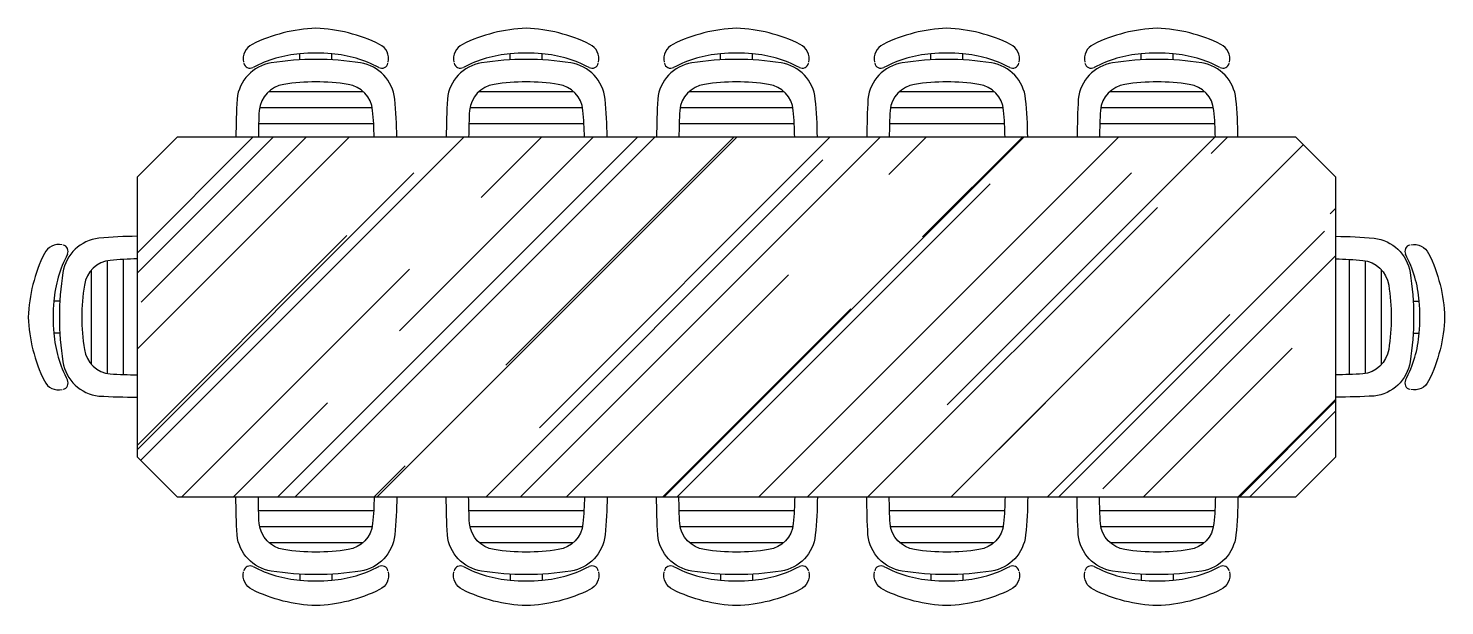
# Model space of a CAD drawing. Header units: millimetres. Extents: x -822.39 to -818.84, y 2630.92 to 2632.37.
import ezdxf

# ---------------------------------------------------------------- set-up
doc = ezdxf.new("R2010")
doc.units = ezdxf.units.MM
doc.header["$LTSCALE"] = 10
doc.layers.add('Móveis_mesas', color=2, linetype='Continuous')

msp = doc.modelspace()

# ---------------------------------------------------------------- hatches: boundary and pattern name
at = {"layer": 'Móveis_mesas'}
h = msp.add_hatch(dxfattribs=at)
h.set_pattern_fill('AR-RROOF', color=1, scale=0.01, angle=45, style=0)
h.set_pattern_definition([(45, (-70.74727, 0), (0.215526147, 0.574736392), [3.81, -0.508, 1.27, -0.254]), (45, (-70.5982, 0.32868), (-0.418479935, 0.05926969), [0.762, -0.08382, 1.524, -0.1905]), (45, (-70.81013, 0.24247), (0.813611205, 1.054282069), [2.032, -0.3556, 1.016, -0.254])])
h.paths.add_polyline_path([(-819.2168, 2631.1954), (-819.1168, 2631.2954), (-819.1168, 2631.9954), (-819.2168, 2632.0954), (-822.0168, 2632.0954), (-822.1168, 2631.9954), (-822.1168, 2631.2954), (-822.0168, 2631.1954)])

# ---------------------------------------------------------------- linework, layer by layer
for p, q in [((-821.7094, 2632.2886), (-821.7094, 2632.3039)), ((-821.6292, 2632.2886), (-821.6292, 2632.3039)), ((-821.1831, 2632.2886), (-821.1831, 2632.3039)), ((-821.1029, 2632.2886), (-821.1029, 2632.3039)), ((-820.6568, 2632.2886), (-820.6568, 2632.3039)), ((-820.5767, 2632.2886), (-820.5767, 2632.3039)), ((-820.1306, 2632.2886), (-820.1306, 2632.3039)), ((-820.0504, 2632.2886), (-820.0504, 2632.3039)), ((-819.6043, 2632.2886), (-819.6043, 2632.3039)), ((-819.5242, 2632.2886), (-819.5242, 2632.3039)), ((-822.3099, 2631.685), (-822.3252, 2631.685)), ((-818.9236, 2631.685), (-818.9083, 2631.685)), ((-822.3099, 2631.6048), (-822.3252, 2631.6048)), ((-818.9236, 2631.6048), (-818.9083, 2631.6048)), ((-821.7094, 2631.0022), (-821.7094, 2630.9869)), ((-821.6292, 2631.0022), (-821.6292, 2630.9869)), ((-821.1831, 2631.0022), (-821.1831, 2630.9869)), ((-821.1029, 2631.0022), (-821.1029, 2630.9869)), ((-820.6568, 2631.0022), (-820.6568, 2630.9869)), ((-820.5767, 2631.0022), (-820.5767, 2630.9869)), ((-820.1306, 2631.0022), (-820.1306, 2630.9869)), ((-820.0504, 2631.0022), (-820.0504, 2630.9869)), ((-819.6043, 2631.0022), (-819.6043, 2630.9869)), ((-819.5242, 2631.0022), (-819.5242, 2630.9869))]:
    msp.add_line(p, q, dxfattribs=at)
at = {"layer": 'Móveis_mesas', "color": 1}
for p, q in [((-821.7872, 2632.2095), (-821.5513, 2632.2095)), ((-821.261, 2632.2095), (-821.0251, 2632.2095)), ((-820.7347, 2632.2095), (-820.4988, 2632.2095)), ((-820.2085, 2632.2095), (-819.9725, 2632.2095)), ((-819.6822, 2632.2095), (-819.4463, 2632.2095)), ((-821.8102, 2632.1694), (-821.5283, 2632.1694)), ((-821.284, 2632.1694), (-821.0021, 2632.1694)), ((-820.7577, 2632.1694), (-820.4758, 2632.1694)), ((-820.2314, 2632.1694), (-819.9496, 2632.1694)), ((-819.7052, 2632.1694), (-819.4233, 2632.1694)), ((-821.8126, 2632.1294), (-821.5247, 2632.1294)), ((-821.2864, 2632.1294), (-820.9984, 2632.1294)), ((-820.7601, 2632.1294), (-820.4721, 2632.1294)), ((-820.2339, 2632.1294), (-819.9459, 2632.1294)), ((-819.7076, 2632.1294), (-819.4196, 2632.1294)), ((-822.1908, 2631.504), (-822.1908, 2631.7859)), ((-822.1507, 2631.5015), (-822.1507, 2631.7895)), ((-819.0828, 2631.5015), (-819.0828, 2631.7895)), ((-819.0427, 2631.504), (-819.0427, 2631.7859)), ((-822.2309, 2631.5269), (-822.2309, 2631.7629)), ((-819.0026, 2631.5269), (-819.0026, 2631.7629)), ((-821.8126, 2631.1614), (-821.5247, 2631.1614)), ((-821.2864, 2631.1614), (-820.9984, 2631.1614)), ((-820.7601, 2631.1614), (-820.4721, 2631.1614)), ((-820.2339, 2631.1614), (-819.9459, 2631.1614)), ((-819.7076, 2631.1614), (-819.4196, 2631.1614)), ((-821.8102, 2631.1213), (-821.5283, 2631.1213)), ((-821.284, 2631.1213), (-821.0021, 2631.1213)), ((-820.7577, 2631.1213), (-820.4758, 2631.1213)), ((-820.2314, 2631.1213), (-819.9496, 2631.1213)), ((-819.7052, 2631.1213), (-819.4233, 2631.1213)), ((-821.7872, 2631.0812), (-821.5513, 2631.0812)), ((-821.261, 2631.0812), (-821.0251, 2631.0812)), ((-820.7347, 2631.0812), (-820.4988, 2631.0812)), ((-820.2085, 2631.0812), (-819.9725, 2631.0812)), ((-819.6822, 2631.0812), (-819.4463, 2631.0812))]:
    msp.add_line(p, q, dxfattribs=at)
at = {"layer": 'Móveis_mesas'}
for points in [[(-821.4883, 2632.2828, 0.344642), (-821.5097, 2632.3273, 0.1068), (-821.6693, 2632.3675, 0.1068), (-821.8289, 2632.3273, 0.344642), (-821.8503, 2632.2828)], [(-820.962, 2632.2828, 0.344642), (-820.9834, 2632.3273, 0.1068), (-821.143, 2632.3675, 0.1068), (-821.3026, 2632.3273, 0.344642), (-821.324, 2632.2828)], [(-820.4358, 2632.2828, 0.344642), (-820.4572, 2632.3273, 0.1068), (-820.6168, 2632.3675, 0.1068), (-820.7764, 2632.3273, 0.344642), (-820.7977, 2632.2828)], [(-819.9095, 2632.2828, 0.344642), (-819.9309, 2632.3273, 0.1068), (-820.0905, 2632.3675, 0.1068), (-820.2501, 2632.3273, 0.344642), (-820.2715, 2632.2828)], [(-819.3833, 2632.2828, 0.344642), (-819.4046, 2632.3273, 0.1068), (-819.5642, 2632.3675, 0.1068), (-819.7238, 2632.3273, 0.344642), (-819.7452, 2632.2828)], [(-821.4669, 2632.0954, 0.02383), (-821.472, 2632.1907, 0.340817), (-821.5575, 2632.281, 0.077917), (-821.781, 2632.281, 0.340817), (-821.8665, 2632.1907, 0.013162), (-821.8693, 2632.0954)], [(-820.9406, 2632.0954, 0.02383), (-820.9458, 2632.1907, 0.340817), (-821.0313, 2632.281, 0.077917), (-821.2548, 2632.281, 0.340817), (-821.3403, 2632.1907, 0.013162), (-821.343, 2632.0954)], [(-820.4144, 2632.0954, 0.02383), (-820.4195, 2632.1907, 0.340817), (-820.505, 2632.281, 0.077917), (-820.7285, 2632.281, 0.340817), (-820.814, 2632.1907, 0.013162), (-820.8167, 2632.0954)], [(-819.8881, 2632.0954, 0.02383), (-819.8933, 2632.1907, 0.340817), (-819.9788, 2632.281, 0.077917), (-820.2022, 2632.281, 0.340817), (-820.2878, 2632.1907, 0.013162), (-820.2905, 2632.0954)], [(-819.3619, 2632.0954, 0.02383), (-819.367, 2632.1907, 0.340817), (-819.4525, 2632.281, 0.077917), (-819.676, 2632.281, 0.340817), (-819.7615, 2632.1907, 0.013162), (-819.7642, 2632.0954)], [(-822.3042, 2631.8259, 0.344642), (-822.3487, 2631.8045, 0.1068), (-822.3889, 2631.6449, 0.1068), (-822.3487, 2631.4853, 0.344642), (-822.3042, 2631.4639)], [(-822.1168, 2631.8473, 0.02383), (-822.2121, 2631.8422, 0.340817), (-822.3023, 2631.7567, 0.077917), (-822.3023, 2631.5332, 0.340817), (-822.2121, 2631.4477, 0.013162), (-822.1168, 2631.4449)], [(-819.1168, 2631.8473, -0.02383), (-819.0214, 2631.8422, -0.340817), (-818.9312, 2631.7567, -0.077917), (-818.9312, 2631.5332, -0.340817), (-819.0214, 2631.4477, -0.013162), (-819.1168, 2631.4449)], [(-818.9294, 2631.8259, -0.344642), (-818.8848, 2631.8045, -0.1068), (-818.8447, 2631.6449, -0.1068), (-818.8848, 2631.4853, -0.344642), (-818.9294, 2631.4639)], [(-821.4669, 2631.1954, -0.02383), (-821.472, 2631.1001, -0.340817), (-821.5575, 2631.0098, -0.077917), (-821.781, 2631.0098, -0.340817), (-821.8665, 2631.1001, -0.013162), (-821.8693, 2631.1954)], [(-820.9406, 2631.1954, -0.02383), (-820.9458, 2631.1001, -0.340817), (-821.0313, 2631.0098, -0.077917), (-821.2548, 2631.0098, -0.340817), (-821.3403, 2631.1001, -0.013162), (-821.343, 2631.1954)], [(-820.4144, 2631.1954, -0.02383), (-820.4195, 2631.1001, -0.340817), (-820.505, 2631.0098, -0.077917), (-820.7285, 2631.0098, -0.340817), (-820.814, 2631.1001, -0.013162), (-820.8167, 2631.1954)], [(-819.8881, 2631.1954, -0.02383), (-819.8933, 2631.1001, -0.340817), (-819.9788, 2631.0098, -0.077917), (-820.2022, 2631.0098, -0.340817), (-820.2878, 2631.1001, -0.013162), (-820.2905, 2631.1954)], [(-819.3619, 2631.1954, -0.02383), (-819.367, 2631.1001, -0.340817), (-819.4525, 2631.0098, -0.077917), (-819.676, 2631.0098, -0.340817), (-819.7615, 2631.1001, -0.013162), (-819.7642, 2631.1954)], [(-821.4883, 2631.008, -0.344642), (-821.5097, 2630.9635, -0.1068), (-821.6693, 2630.9233, -0.1068), (-821.8289, 2630.9635, -0.344642), (-821.8503, 2631.008)], [(-820.962, 2631.008, -0.344642), (-820.9834, 2630.9635, -0.1068), (-821.143, 2630.9233, -0.1068), (-821.3026, 2630.9635, -0.344642), (-821.324, 2631.008)], [(-820.4358, 2631.008, -0.344642), (-820.4572, 2630.9635, -0.1068), (-820.6168, 2630.9233, -0.1068), (-820.7764, 2630.9635, -0.344642), (-820.7977, 2631.008)], [(-819.9095, 2631.008, -0.344642), (-819.9309, 2630.9635, -0.1068), (-820.0905, 2630.9233, -0.1068), (-820.2501, 2630.9635, -0.344642), (-820.2715, 2631.008)], [(-819.3833, 2631.008, -0.344642), (-819.4046, 2630.9635, -0.1068), (-819.5642, 2630.9233, -0.1068), (-819.7238, 2630.9635, -0.344642), (-819.7452, 2631.008)]]:
    msp.add_lwpolyline(points, format="xyb", dxfattribs=at)
at = {"layer": 'Móveis_mesas', "color": 1}
for points in [[(-821.5236, 2632.0954, 0.023238), (-821.5273, 2632.1623, 0.343778), (-821.5888, 2632.2273, 0.078519), (-821.7497, 2632.2273, 0.340817), (-821.8113, 2632.1623, 0.011187), (-821.8133, 2632.0954)], [(-820.9973, 2632.0954, 0.023238), (-821.001, 2632.1623, 0.343778), (-821.0626, 2632.2273, 0.078519), (-821.2235, 2632.2273, 0.340817), (-821.285, 2632.1623, 0.011187), (-821.287, 2632.0954)], [(-820.4711, 2632.0954, 0.023238), (-820.4747, 2632.1623, 0.343778), (-820.5363, 2632.2273, 0.078519), (-820.6972, 2632.2273, 0.340817), (-820.7588, 2632.1623, 0.011187), (-820.7608, 2632.0954)], [(-819.9448, 2632.0954, 0.023238), (-819.9485, 2632.1623, 0.343778), (-820.01, 2632.2273, 0.078519), (-820.171, 2632.2273, 0.340817), (-820.2325, 2632.1623, 0.011187), (-820.2345, 2632.0954)], [(-819.4185, 2632.0954, 0.023238), (-819.4222, 2632.1623, 0.343778), (-819.4838, 2632.2273, 0.078519), (-819.6447, 2632.2273, 0.340817), (-819.7063, 2632.1623, 0.011187), (-819.7082, 2632.0954)], [(-822.1168, 2631.7906, 0.023238), (-822.1837, 2631.7869, 0.343778), (-822.2487, 2631.7254, 0.078519), (-822.2487, 2631.5645, 0.340817), (-822.1837, 2631.5029, 0.011187), (-822.1168, 2631.5009)], [(-819.1168, 2631.7906, -0.023238), (-819.0498, 2631.7869, -0.343778), (-818.9848, 2631.7254, -0.078519), (-818.9848, 2631.5645, -0.340817), (-819.0498, 2631.5029, -0.011187), (-819.1168, 2631.5009)], [(-821.5236, 2631.1954, -0.023238), (-821.5273, 2631.1285, -0.343778), (-821.5888, 2631.0635, -0.078519), (-821.7497, 2631.0635, -0.340817), (-821.8113, 2631.1285, -0.011187), (-821.8133, 2631.1954)], [(-820.9973, 2631.1954, -0.023238), (-821.001, 2631.1285, -0.343778), (-821.0626, 2631.0635, -0.078519), (-821.2235, 2631.0635, -0.340817), (-821.285, 2631.1285, -0.011187), (-821.287, 2631.1954)], [(-820.4711, 2631.1954, -0.023238), (-820.4747, 2631.1285, -0.343778), (-820.5363, 2631.0635, -0.078519), (-820.6972, 2631.0635, -0.340817), (-820.7588, 2631.1285, -0.011187), (-820.7608, 2631.1954)], [(-819.9448, 2631.1954, -0.023238), (-819.9485, 2631.1285, -0.343778), (-820.01, 2631.0635, -0.078519), (-820.171, 2631.0635, -0.340817), (-820.2325, 2631.1285, -0.011187), (-820.2345, 2631.1954)], [(-819.4185, 2631.1954, -0.023238), (-819.4222, 2631.1285, -0.343778), (-819.4838, 2631.0635, -0.078519), (-819.6447, 2631.0635, -0.340817), (-819.7063, 2631.1285, -0.011187), (-819.7082, 2631.1954)]]:
    msp.add_lwpolyline(points, format="xyb", dxfattribs=at)
at = {"layer": 'Móveis_mesas'}
msp.add_lwpolyline([(-822.0168, 2631.1954), (-819.2168, 2631.1954), (-819.1168, 2631.2954), (-819.1168, 2631.9954), (-819.2168, 2632.0954), (-822.0168, 2632.0954), (-822.1168, 2631.9954), (-822.1168, 2631.2954)], close=True, dxfattribs=at)
for centre, radius, start, end in [((-821.8341, 2632.2839), 0.016, 192.3844, 297.7352), ((-821.6842, 2631.9988), 0.306, 94.7148, 117.7352), ((-821.6693, 2631.8669), 0.4388, 84.7595, 95.2405), ((-821.6544, 2631.9988), 0.306, 62.2648, 85.2852), ((-821.5045, 2632.2839), 0.016, 242.2648, 347.6156), ((-821.3078, 2632.2839), 0.016, 192.3844, 297.7352), ((-821.1579, 2631.9988), 0.306, 94.7148, 117.7352), ((-821.143, 2631.8669), 0.4388, 84.7595, 95.2405), ((-821.1281, 2631.9988), 0.306, 62.2648, 85.2852), ((-820.9782, 2632.2839), 0.016, 242.2648, 347.6156), ((-820.7816, 2632.2839), 0.016, 192.3844, 297.7352), ((-820.6317, 2631.9988), 0.306, 94.7148, 117.7352), ((-820.6168, 2631.8669), 0.4388, 84.7595, 95.2405), ((-820.6018, 2631.9988), 0.306, 62.2648, 85.2852), ((-820.452, 2632.2839), 0.016, 242.2648, 347.6156), ((-820.2553, 2632.2839), 0.016, 192.3844, 297.7352), ((-820.1054, 2631.9988), 0.306, 94.7148, 117.7352), ((-820.0905, 2631.8669), 0.4388, 84.7595, 95.2405), ((-820.0756, 2631.9988), 0.306, 62.2648, 85.2852), ((-819.9257, 2632.2839), 0.016, 242.2648, 347.6156), ((-819.7291, 2632.2839), 0.016, 192.3844, 297.7352), ((-819.5792, 2631.9988), 0.306, 94.7148, 117.7352), ((-819.5642, 2631.8669), 0.4388, 84.7595, 95.2405), ((-819.5493, 2631.9988), 0.306, 62.2648, 85.2852), ((-819.3994, 2632.2839), 0.016, 242.2648, 347.6156), ((-822.3053, 2631.8097), 0.016, 332.2648, 77.6156), ((-818.9282, 2631.8097), 0.016, 102.3844, 207.7352), ((-822.0202, 2631.6598), 0.306, 152.2648, 175.2852), ((-819.2133, 2631.6598), 0.306, 4.7148, 27.7352), ((-821.8883, 2631.6449), 0.4388, 174.7595, 185.2405), ((-819.3453, 2631.6449), 0.4388, 354.7595, 5.2405), ((-822.0202, 2631.63), 0.306, 184.7148, 207.7352), ((-819.2133, 2631.63), 0.306, 332.2648, 355.2852), ((-822.3053, 2631.4801), 0.016, 282.3844, 27.7352), ((-818.9282, 2631.4801), 0.016, 152.2648, 257.6156), ((-821.8341, 2631.0068), 0.016, 62.2648, 167.6156), ((-821.6842, 2631.2919), 0.306, 242.2648, 265.2852), ((-821.6544, 2631.2919), 0.306, 274.7148, 297.7352), ((-821.5045, 2631.0068), 0.016, 12.3844, 117.7352), ((-821.3078, 2631.0068), 0.016, 62.2648, 167.6156), ((-821.1579, 2631.2919), 0.306, 242.2648, 265.2852), ((-821.1281, 2631.2919), 0.306, 274.7148, 297.7352), ((-820.9782, 2631.0068), 0.016, 12.3844, 117.7352), ((-820.7816, 2631.0068), 0.016, 62.2648, 167.6156), ((-820.6317, 2631.2919), 0.306, 242.2648, 265.2852), ((-820.6018, 2631.2919), 0.306, 274.7148, 297.7352), ((-820.452, 2631.0068), 0.016, 12.3844, 117.7352), ((-820.2553, 2631.0068), 0.016, 62.2648, 167.6156), ((-820.1054, 2631.2919), 0.306, 242.2648, 265.2852), ((-820.0756, 2631.2919), 0.306, 274.7148, 297.7352), ((-819.9257, 2631.0068), 0.016, 12.3844, 117.7352), ((-819.7291, 2631.0068), 0.016, 62.2648, 167.6156), ((-819.5792, 2631.2919), 0.306, 242.2648, 265.2852), ((-819.5493, 2631.2919), 0.306, 274.7148, 297.7352), ((-819.3994, 2631.0068), 0.016, 12.3844, 117.7352), ((-821.6693, 2631.4239), 0.4388, 264.7595, 275.2405), ((-821.143, 2631.4239), 0.4388, 264.7595, 275.2405), ((-820.6168, 2631.4239), 0.4388, 264.7595, 275.2405), ((-820.0905, 2631.4239), 0.4388, 264.7595, 275.2405), ((-819.5642, 2631.4239), 0.4388, 264.7595, 275.2405)]:
    msp.add_arc(centre, radius, start, end, dxfattribs=at)

doc.saveas('drawing.dxf')
